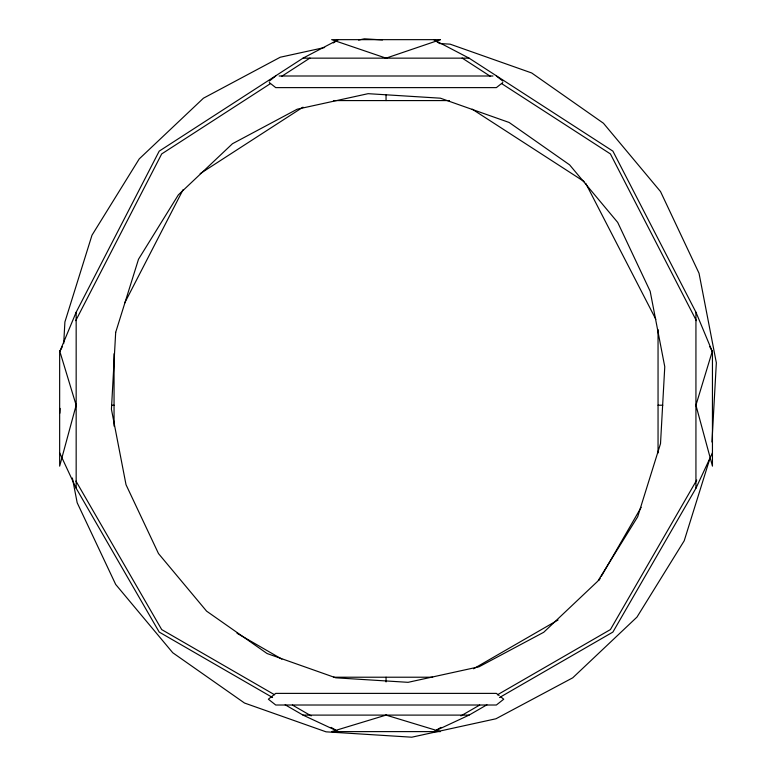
<?xml version="1.0" encoding="UTF-8"?>
<svg xmlns="http://www.w3.org/2000/svg" width="776" height="776" viewBox="0 0 776 776"><rect width="100%" height="100%" fill="white"/><g stroke="black" fill="none" stroke-linecap="round" stroke-linejoin="round"><path stroke-width="1.16" d="M59.849 413.22L60.121 408.418M63.7 343.584L64.903 321.982L91.975 235.235L139.234 158.905L203.448 98.193L280.243 57.23L324.659 47.501M711.961 442.019L716.345 362.78L699.03 273.259L660.522 191.565L603.447 123.248L531.696 72.973L450.158 44.174L439.284 43.495M709.856 458.645L684.219 540.765L636.97 617.095L572.746 677.807L495.951 718.77L411.804 737.2L326.036 731.826L244.498 703.027L172.757 652.752L115.682 584.435L77.173 502.741L72.381 477.997M338.414 39.654L303.018 58.151L159.196 151.145L76.164 312.224L59.655 351.868L62.429 346.494M499.521 697.527L612.904 632.071L695.936 488.25L712.446 452.854M75.738 320.672L161.689 153.929L270.368 83.662M124.548 303.241L183.068 189.703M599.023 580.341L600.226 578.256M601.429 576.17L641.18 507.31M696.751 480.043L610.411 629.578L497.474 694.792M269.291 81.082L275.732 75.999M502.809 82.537L496.368 87.62L275.732 87.62L269.291 82.537M281.533 76.436L309.973 58.045M333.34 42.942L335.368 41.623M200.169 173.649L302.989 107.166M473.535 668.786L558.041 619.995M436.82 729.809L441.001 727.393M460.876 715.918L479.694 705.054M433.687 731.613L469.082 715.103L486.93 704.802M358.551 40.08L364.39 38.8L382.51 39.935M303.018 58.151L469.082 58.151L612.904 151.145L695.936 312.224L712.446 351.868L709.671 346.494M279.127 75.999L492.973 75.999M333.476 100.579L449.372 100.579M111.686 405.217L114.053 405.217M658.048 405.217L662.782 405.217M333.476 677.215L432.649 677.215M285.17 704.802L303.018 715.103L469.082 715.103M303.018 715.103L338.414 731.613M433.687 39.654L469.082 58.151M237.01 633.245L281.872 659.144M274.626 694.792L161.689 629.578L75.951 481.091M292.406 705.054L311.225 715.918M331.1 727.393L335.28 729.809M272.57 697.527L159.196 632.071L76.164 488.25L59.655 452.854M436.733 41.623L438.76 42.942M462.127 58.045L490.558 76.436M501.732 83.662L610.411 153.929L696.363 320.672M472.167 109.144L584.144 181.555M496.368 75.999L502.809 81.082M499.133 695.568L496.368 693.385L275.732 693.385L268.37 699.205L275.732 705.015L496.368 705.015L503.731 699.205L500.976 697.023M585.715 183.281L655.836 319.305M695.936 312.224L695.936 488.25M658.048 329.596L658.048 453.009M386.05 94.517L386.05 100.579M386.05 677.215L386.05 681.949M114.053 353.74L114.053 426.092M76.164 312.224L76.164 488.25M115.682 332.351L111.424 409.253L126.022 484.709L158.488 553.569L206.591 611.148L267.07 653.528L335.785 677.807L408.079 682.327L479.005 666.797L543.733 632.275L597.86 581.098L637.697 516.758L660.512 443.649L664.77 366.747L650.172 291.291L617.715 222.431L569.603 164.851L509.134 122.472L440.409 98.193L368.115 93.673L297.189 109.203L232.46 143.725L178.334 194.902L138.506 259.242L115.682 332.351M76.164 405.217L59.655 466.143L59.655 350.82L76.164 405.217M712.446 350.82L695.936 405.217L712.446 466.143L712.446 350.82M440.448 39.654L386.05 58.151L331.653 39.654L440.448 39.654M386.05 715.103L331.653 731.613L440.448 731.613L386.05 715.103"/></g></svg>
